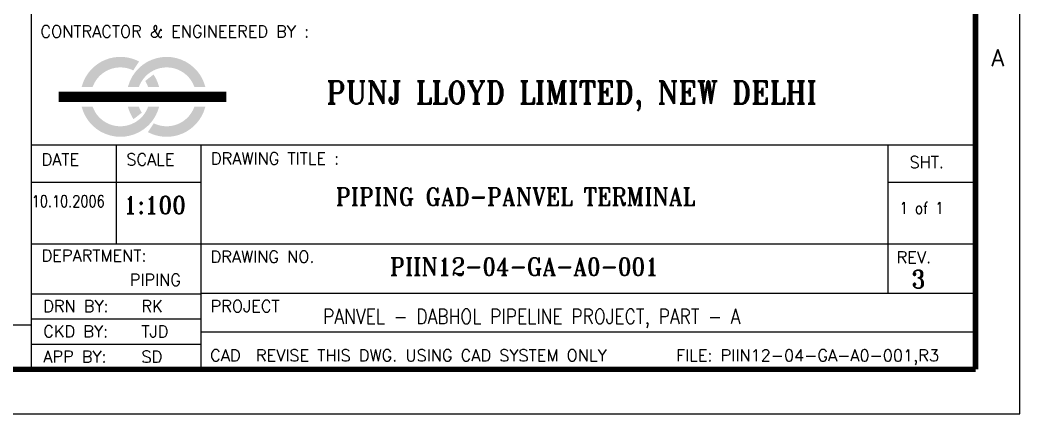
# Model space of a CAD drawing. Extents: x 278807 to 397707, y 326263 to 410363.
# Drawn here: x 380795 to 397707, y 326263 to 332920 of the extents above; entities that cross this region are included whole.
import ezdxf
from ezdxf.enums import TextEntityAlignment as Align

# ---------------------------------------------------------------- set-up
doc = ezdxf.new("R2010")
doc.units = 0
doc.header["$LTSCALE"] = 400
doc.header["$MEASUREMENT"] = 0
doc.layers.get('0').update_dxf_attribs({"linetype": 'CONTINUOUS'})
for name, color, linetype in [('1', 7, 'CONTINUOUS'), ('TEXT', 3, 'CONTINUOUS'), ('WORK', 7, 'CONTINUOUS')]:
    doc.layers.add(name, color=color, linetype=linetype)
doc.styles.add('ROMAND', font='romans.shx', dxfattribs={"width": 0.8, "height": 0.625})
doc.styles.add('ROMANS', font='romans.shx', dxfattribs={"width": 0.9})
doc.styles.add('ROMANT', font='romant.shx')

# ---------------------------------------------------------------- blocks, each defined once
blk = doc.blocks.new('A$C3A045F9E')
h = blk.add_hatch(color=1)
h.paths.add_polyline_path([(17.97, 16.81, 0.473513), (5.23, 11.47), (7.72, 11.47, -0.430455), (16.66, 14.83)])
h.paths.add_polyline_path([(7.72, 11.47), (5.23, 11.47, 0.011237), (5.12, 11.09), (7.57, 11.09, -0.015763)])
h = blk.add_hatch(color=5)
h.paths.add_polyline_path([(17.91, 11.09), (15.46, 11.09, -0.011237), (15.57, 11.47), (18.06, 11.47, 0.015763)])
h.paths.add_polyline_path([(18.06, 11.47), (15.57, 11.47, -0.558138), (30.24, 15.42, 0.076656), (28.48, 13.85, 0.513244)])
h.paths.add_polyline_path([(32.67, 11.47), (30.18, 11.47, 0.112526), (28.48, 13.85, -0.076656), (30.24, 15.42, -0.132215)])
h.paths.add_polyline_path([(32.78, 11.09), (30.33, 11.09, 0.015763), (30.18, 11.47), (32.67, 11.47, -0.011237)])
h = blk.add_hatch(color=1)
h.paths.add_polyline_path([(21.18, 13.91), (19.33, 12.46, -0.042257), (19.84, 11.47), (22.33, 11.47, 0.040159), (21.82, 12.81, 0.03564)])
h.paths.add_polyline_path([(22.33, 11.47), (19.84, 11.47, -0.015801), (19.99, 11.09), (22.44, 11.09, 0.011237)])
h = blk.add_hatch(color=1)
h.paths.add_polyline_path([(7.57, 6.76), (5.12, 6.76, 0.011237), (5.23, 6.37), (7.72, 6.37, -0.015763)])
h.paths.add_polyline_path([(7.72, 6.37), (5.23, 6.37, 0.558138), (19.9, 2.43, -0.076656), (18.14, 4, -0.513244)])
h.paths.add_polyline_path([(22.33, 6.37), (19.84, 6.37, -0.112526), (18.14, 4, 0.076656), (19.9, 2.43, 0.132215)])
h.paths.add_polyline_path([(22.44, 6.76), (19.99, 6.76, -0.015763), (19.84, 6.37), (22.33, 6.37, 0.011237)])
h = blk.add_hatch(color=5)
h.paths.add_polyline_path([(16.72, 3.94), (18.58, 5.39, -0.042257), (18.06, 6.37), (15.57, 6.37, 0.040159), (16.09, 5.04, 0.03564)])
h.paths.add_polyline_path([(15.57, 6.37), (18.06, 6.37, -0.015801), (17.91, 6.76), (15.46, 6.76, 0.011237)])
h = blk.add_hatch(color=5)
h.paths.add_polyline_path([(19.94, 1.04, 0.473513), (32.67, 6.37), (30.18, 6.37, -0.430455), (21.24, 3.01)])
h.paths.add_polyline_path([(30.18, 6.37), (32.67, 6.37, 0.011237), (32.78, 6.76), (30.33, 6.76, -0.015763)])
at = {"const_width": 2.35}
blk.add_lwpolyline([(0, 8.92), (37.49, 8.92)], dxfattribs=at)

msp = doc.modelspace()

# ---------------------------------------------------------------- linework, layer by layer
at = {"color": 7}
for p, q in [((380985.639, 408667.026), (380985.639, 327015.105)), ((292060.379, 327767.637), (380985.639, 327767.637))]:
    msp.add_line(p, q, dxfattribs=at)
for p, q in [((380986.211, 330808.735), (396941.41, 330808.735)), ((395469.217, 330808.735), (395469.217, 328304.744)), ((380986.211, 330181.992), (383852.024, 330181.992)), ((395469.217, 330181.992), (396953.994, 330181.992)), ((380985.639, 328295.333), (383851.453, 328295.333)), ((380985.639, 327868.591), (383851.453, 327868.591)), ((383851.453, 327648.926), (396941.41, 327648.926)), ((380985.639, 327441.848), (383851.453, 327441.848))]:
    msp.add_line(p, q)
at = {"linetype": 'Continuous'}
for p, q in [((382418.832, 330808.735), (382418.832, 329139.408)), ((380986.211, 329139.408), (383851.453, 329139.408)), ((383851.453, 329139.408), (396941.41, 329139.408)), ((383851.453, 328304.744), (396941.41, 328304.744))]:
    msp.add_line(p, q, dxfattribs=at)
at = {"color": 0}
msp.add_line((383851.453, 330808.735), (383851.453, 327015.105), dxfattribs=at)
at = {"color": 7, "const_width": 90.304}
for points in [[(396953.994, 327015.105), (396953.994, 409419.558), (281816.652, 409419.558)], [(281816.652, 409419.558), (281816.652, 327015.105), (396953.994, 327015.105)]]:
    msp.add_lwpolyline(points, dxfattribs=at)
at = {"layer": '1', "color": 2}
for q in [(383851.453, 327015.105), (384412.659, 327015.105)]:
    msp.add_line((380985.639, 327015.105), q, dxfattribs=at)
at = {"layer": 'WORK'}
msp.add_lwpolyline([(278806.525, 326262.574), (397706.525, 326262.574), (397706.525, 410362.574), (278806.525, 410362.574)], close=True, dxfattribs=at)

# ---------------------------------------------------------------- block references
at = {"xscale": 75.69503751583397, "yscale": 75.69503755366895, "zscale": 75.69503756589519}
msp.add_blockref('A$C3A045F9E', (381449.147, 330946.117), dxfattribs=at)

# ---------------------------------------------------------------- texts
at = {"layer": 'TEXT'}
for s, style, p in [('CONTRACTOR & ENGINEERED BY :', 'ROMANS', (381140.322, 332625.393)), ('DATE', 'ROMAND', (381160.318, 330463.373)), ('SCALE', 'ROMAND', (382592.939, 330463.373)), ('DRAWING TITLE : ', 'ROMAND', (384024.248, 330479.763)), ('SHT.', 'ROMAND', (395837.73, 330416.708)), ('DEPARTMENT:', 'ROMAND', (381160.318, 328838.641)), ('DRAWING NO.', 'ROMAND', (384018.737, 328819.93)), ('REV.', 'ROMAND', (395619.799, 328810.435)), ('PIPING', 'ROMANS', (382651.015, 328429.294)), ('DRN BY:', 'ROMAND', (381188.156, 327985.137)), ('RK', 'ROMANS', (382848.761, 327983.588)), ('PROJECT ', 'ROMAND', (384018.737, 327985.266)), ('CKD BY:', 'ROMAND', (381188.156, 327558.394)), ('TJD', 'ROMANS', (382848.761, 327556.845)), ('APP BY:', 'ROMAND', (381188.156, 327131.652)), ('SD', 'ROMANS', (382848.761, 327130.102)), ('CAD ', 'ROMAND', (384010.424, 327152.892)), ('REVISE THIS DWG. USING CAD SYSTEM ONLY', 'ROMANS', (384784.777, 327152.892)), ('FILE: PIIN12-04-GA-A0-001,R3', 'ROMAND', (391889.253, 327152.892))]:
    msp.add_text(s, height=200, dxfattribs=dict(at, style=style)).set_placement(p)
at = {"layer": 'TEXT', "style": 'ROMANS'}
msp.add_text('A', height=282.759, dxfattribs=at).set_placement((397330.26, 332282.827), align=Align.MIDDLE)
at = {"layer": 'TEXT'}
for s, height, style, width, p in [('PUNJ LLOYD LIMITED, NEW DELHI', 384, 'ROMANT', 0.9, (385977.583, 331500.887)), ('10.10.2006', 200, 'ROMANS', 0.8, (380993.173, 329756.298)), ('PIPING GAD-PANVEL TERMINAL', 300, 'ROMANT', 0.9, (386134.237, 329783.484)), ('1:100', 300, 'ROMANT', 0.9, (382547.786, 329642.553)), ('1 of 1', 200, 'ROMANS', 0.85, (395667.386, 329642.579)), ('PIIN12-04-GA-A0-001', 300, 'ROMANT', 0.9, (387051.106, 328601.633)), ('3', 300, 'ROMANT', 0.9, (395872.408, 328390.077)), ('PANVEL - DABHOL PIPELINE PROJECT, PART - A', 250, 'ROMAND', 0.85, (385919.886, 327786.712))]:
    msp.add_text(s, height=height, dxfattribs=dict(at, style=style, width=width)).set_placement(p)

doc.saveas('drawing.dxf')
